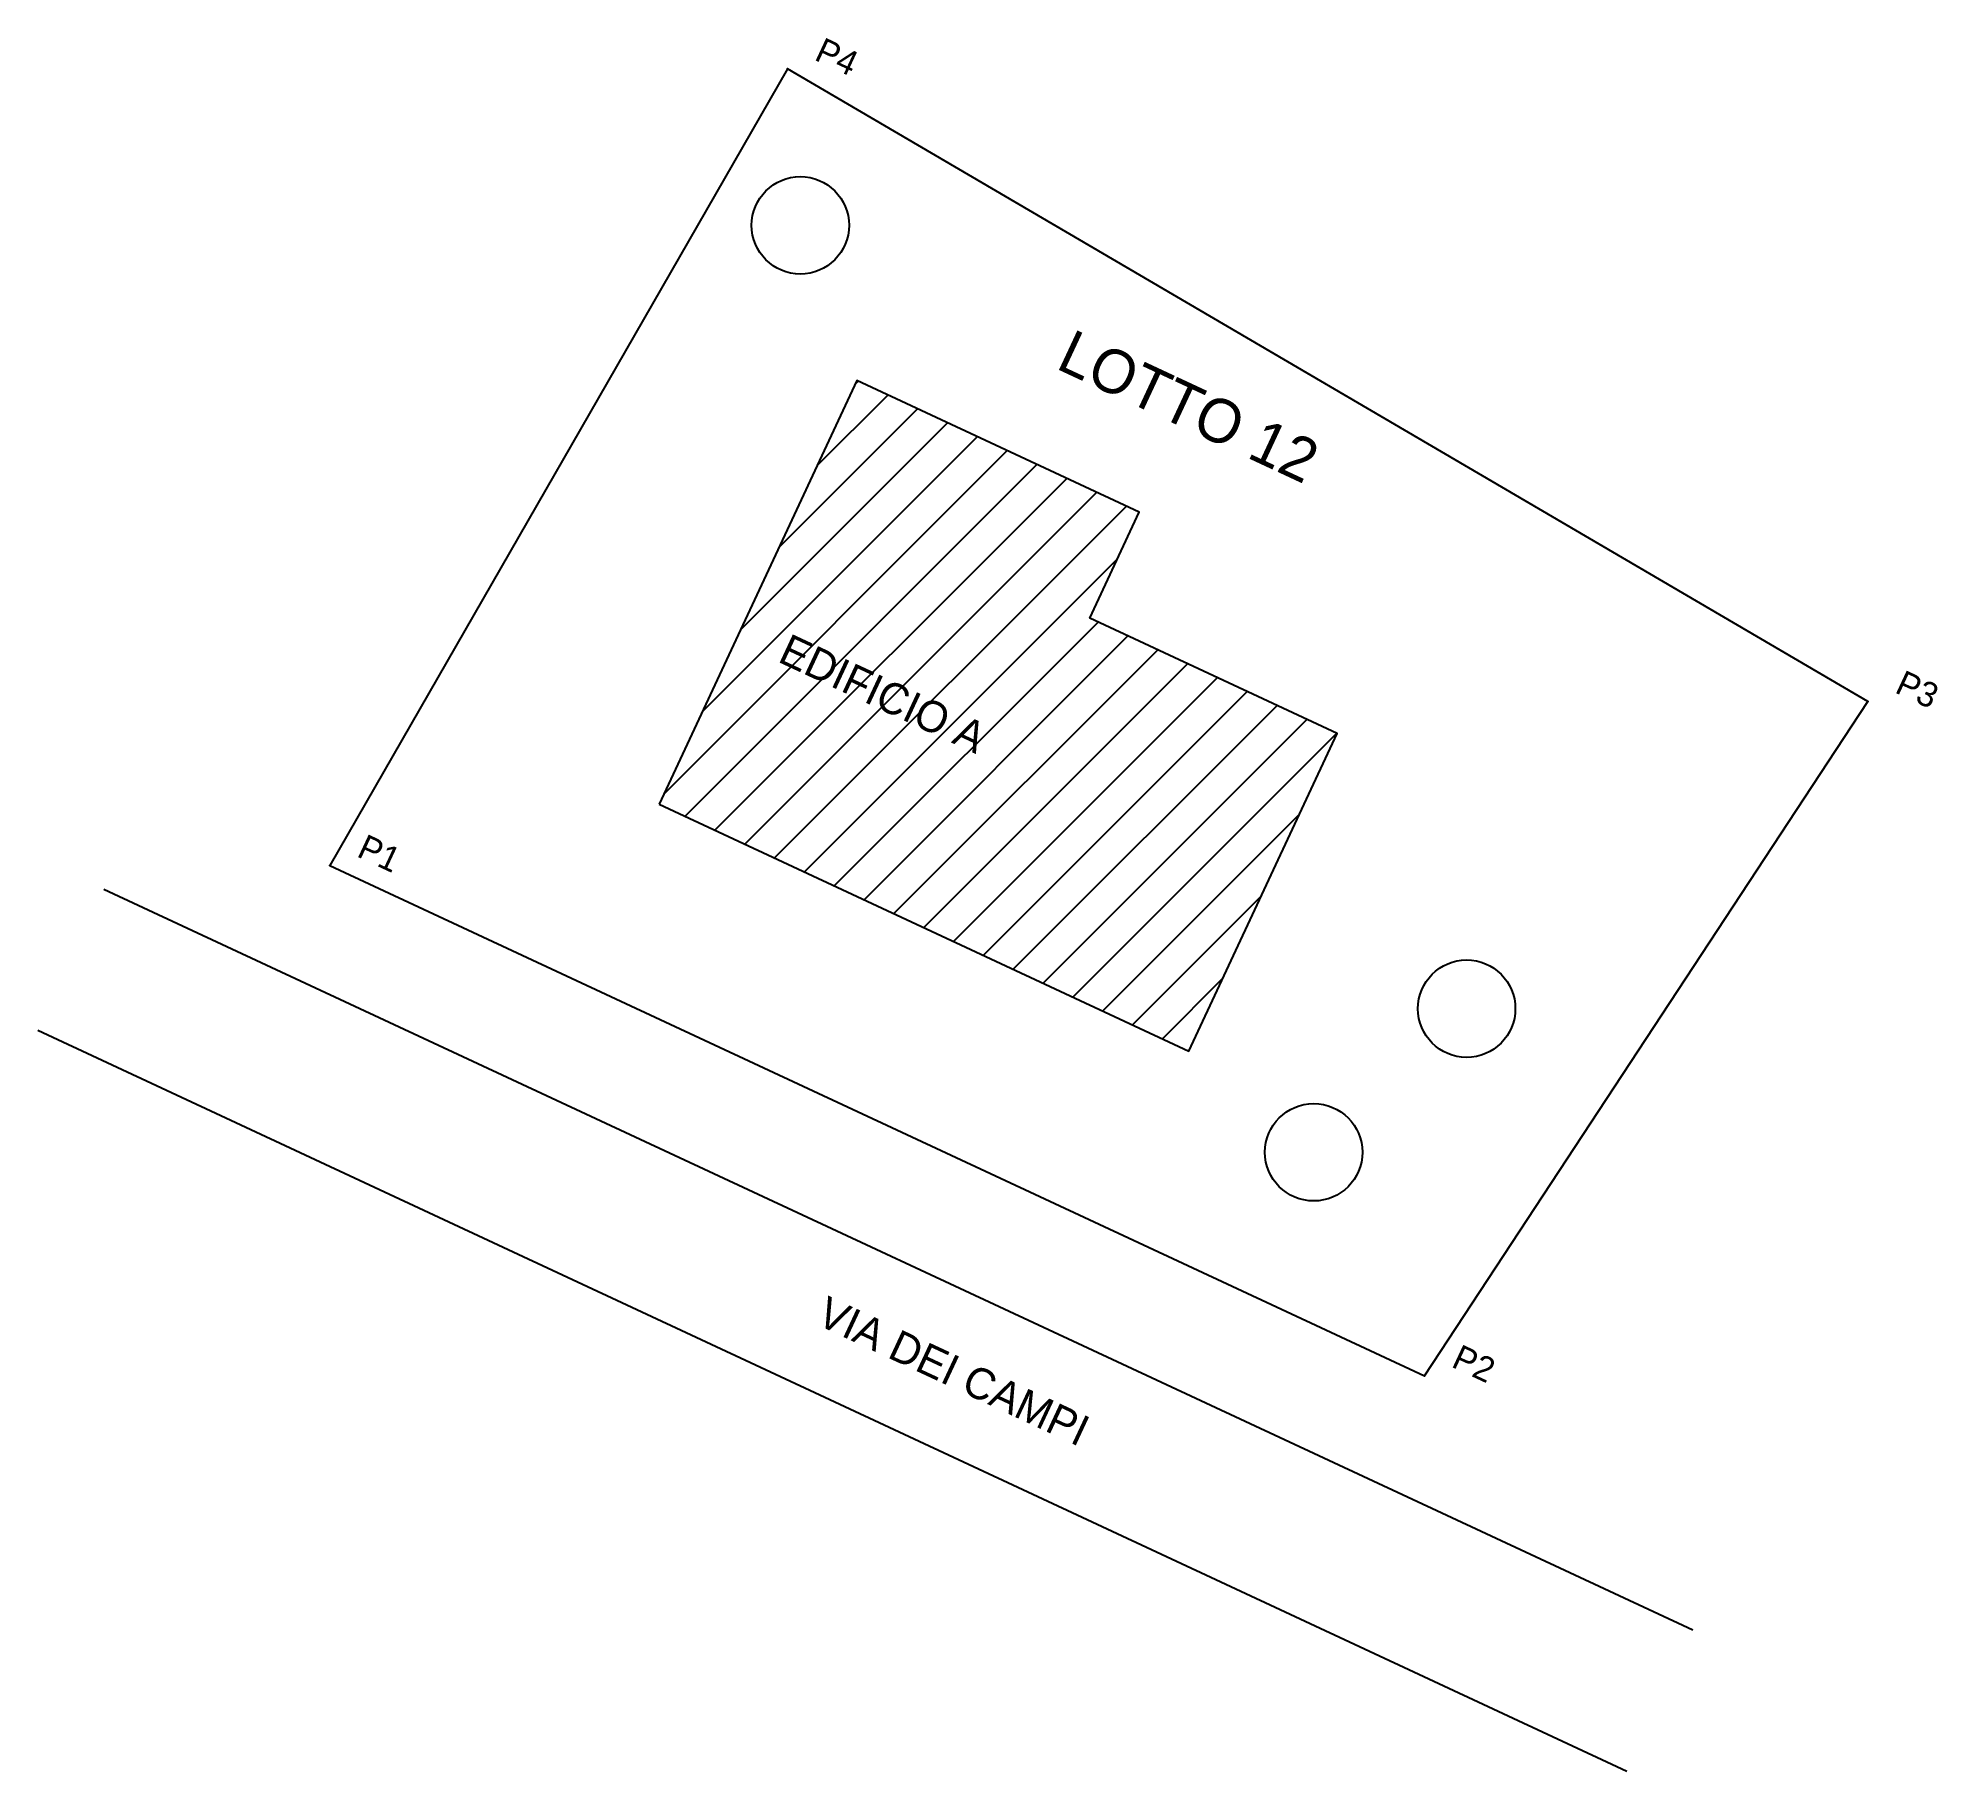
# Model space of a CAD drawing. Header units: millimetres. Extents: x -14980 to 82558, y -46498 to 42490.
import ezdxf
from ezdxf.enums import TextEntityAlignment as Align

# ---------------------------------------------------------------- set-up
doc = ezdxf.new("R2010")
doc.units = ezdxf.units.MM
for name, color, linetype in [('EDIFICIO', 5, 'Continuous'), ('LOTTO', 1, 'Continuous'), ('STRADA', 8, 'Continuous'), ('TESTI', 7, 'Continuous'), ('VERDE', 3, 'Continuous')]:
    doc.layers.add(name, color=color, linetype=linetype)

msp = doc.modelspace()

# ---------------------------------------------------------------- hatches: boundary and pattern name
at = {"layer": 'EDIFICIO'}
h = msp.add_hatch(dxfattribs=at)
h.set_pattern_fill('ANSI31', scale=500)
h.paths.add_polyline_path([(16914, 3146), (44104, -9532), (51711, 6781), (39023, 12698), (41558, 18136), (27057, 24898)])

# ---------------------------------------------------------------- linework, layer by layer
msp.add_lwpolyline([(16914, 3146), (44104, -9532), (51711, 6781), (39023, 12698), (41558, 18136), (27057, 24898)], close=True, dxfattribs=at)
at = {"layer": 'LOTTO'}
msp.add_lwpolyline([(0, 0), (56191, -26202), (78956, 8421), (23488, 40906)], close=True, dxfattribs=at)
for p in [(23488, 40906), (78956, 8421), (0, 0), (56191, -26202)]:
    msp.add_point(p, dxfattribs=at)
at = {"layer": 'STRADA'}
for p, q in [((-11599, -1212), (69969, -39247)), ((-14980, -8462), (66588, -46498))]:
    msp.add_line(p, q, dxfattribs=at)
at = {"layer": 'VERDE'}
for centre in [(24155, 32871), (58360, -7353), (50509, -14726)]:
    msp.add_circle(centre, 2500, dxfattribs=at)

# ---------------------------------------------------------------- texts
at = {"layer": 'TESTI'}
for s, p in [('P4', (24817, 41390)), ('P3', (80285, 8904)), ('P1', (1329, 484)), ('P2', (57520, -25719))]:
    msp.add_text(s, height=1280, rotation=-25, dxfattribs=at).set_placement(p)
for s, height, p in [('LOTTO 12', 2240, (44094, 23574)), ('EDIFICIO A', 1600, (28391, 8829)), ('VIA DEI CAMPI', 1600, (32026, -25968))]:
    msp.add_text(s, height=height, rotation=-25, dxfattribs=at).set_placement(p, align=Align.MIDDLE_CENTER)

doc.saveas('drawing.dxf')
